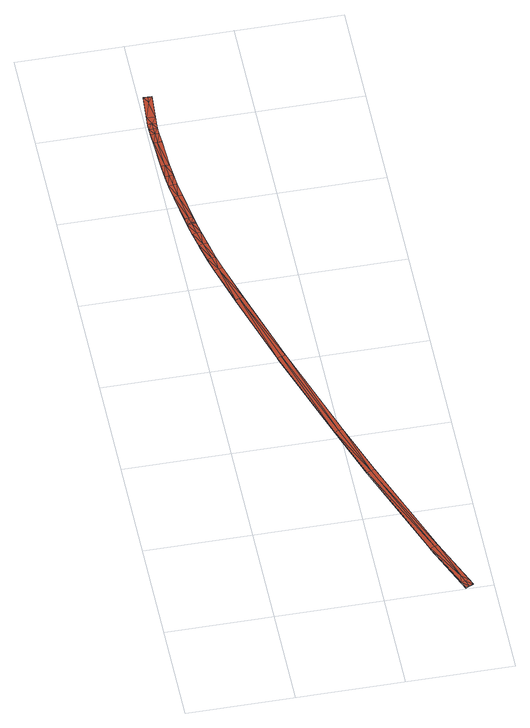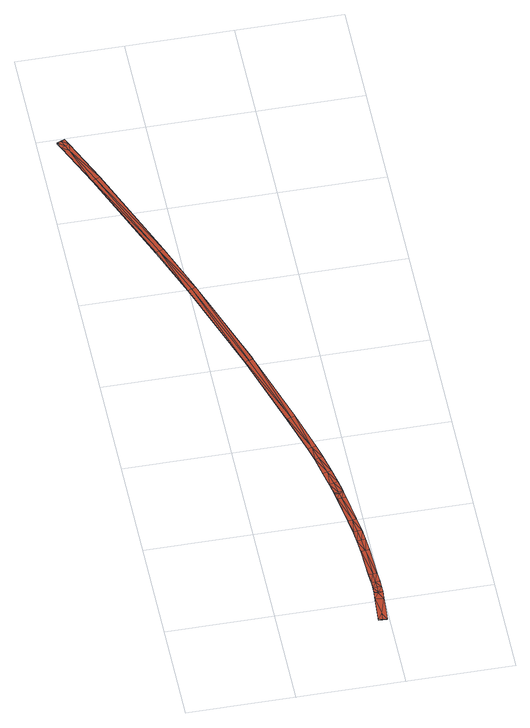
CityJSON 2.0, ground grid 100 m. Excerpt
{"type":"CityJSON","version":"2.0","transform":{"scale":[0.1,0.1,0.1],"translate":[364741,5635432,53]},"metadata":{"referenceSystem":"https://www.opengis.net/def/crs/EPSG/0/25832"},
"CityObjects":{
"building1":{"type":"Building","attributes":{"Geometrietyp2DReferenz":"2000","Gemeindeschluessel":"05315000","function":"53001_1800","roofType":"9999","measuredHeight":1},"geometry":[{"type":"MultiSurface","lod":"2","boundaries":[[[0,1,2]],[[1,3,2]],[[4,5,0]],[[5,1,0]],[[6,7,4]],[[7,5,4]],[[8,9,6]],[[9,7,6]],[[10,11,8]],[[11,9,8]],[[12,13,10]],[[13,11,10]],[[14,15,12]],[[15,13,12]],[[16,17,14]],[[17,15,14]],[[18,19,16]],[[19,17,16]],[[20,21,18]],[[21,19,18]],[[22,23,20]],[[23,21,20]],[[24,25,22]],[[25,23,22]],[[26,27,24]],[[27,25,24]],[[28,29,26]],[[29,27,26]],[[30,31,32]],[[32,31,28]],[[31,29,28]],[[33,30,32]],[[34,35,33]],[[35,30,33]],[[36,37,34]],[[37,35,34]],[[38,39,36]],[[39,37,36]],[[40,41,38]],[[41,39,38]],[[42,43,40]],[[43,41,40]],[[44,45,42]],[[45,43,42]],[[46,47,48]],[[48,49,44]],[[49,45,44]],[[47,49,48]],[[50,51,46]],[[51,47,46]],[[52,53,50]],[[53,51,50]],[[54,55,56]],[[56,55,52]],[[55,53,52]],[[57,54,56]],[[58,59,57]],[[59,54,57]],[[60,61,58]],[[61,59,58]],[[62,63,60]],[[63,61,60]],[[64,65,62]],[[65,63,62]],[[66,67,64]],[[67,65,64]],[[68,69,66]],[[69,67,66]],[[70,71,68]],[[71,69,68]],[[72,73,70]],[[73,71,70]],[[74,75,76]],[[76,75,72]],[[75,73,72]],[[77,74,76]],[[78,79,77]],[[79,74,77]],[[80,81,78]],[[81,79,78]],[[82,83,80]],[[83,81,80]],[[84,85,82]],[[85,83,82]],[[86,87,84]],[[87,85,84]],[[88,89,86]],[[89,87,86]],[[90,91,88]],[[91,89,88]],[[92,93,90]],[[93,91,90]],[[94,95,92]],[[95,93,92]],[[96,97,98]],[[98,97,94]],[[97,95,94]],[[99,96,98]],[[100,101,99]],[[101,96,99]],[[102,103,100]],[[103,101,100]],[[104,105,102]],[[105,103,102]],[[106,107,104]],[[107,105,104]],[[108,109,106]],[[109,107,106]],[[110,111,108]],[[111,109,108]],[[112,113,114]],[[114,115,110]],[[115,111,110]],[[113,115,114]],[[116,117,112]],[[117,113,112]],[[118,119,116]],[[119,117,116]],[[120,121,118]],[[121,119,118]],[[122,123,120]],[[123,121,120]],[[124,125,122]],[[125,123,122]],[[126,127,124]],[[127,125,124]],[[128,129,126]],[[129,127,126]],[[130,131,128]],[[131,129,128]],[[132,133,130]],[[133,131,130]],[[134,135,132]],[[135,133,132]],[[136,137,134]],[[137,135,134]],[[2,3,136]],[[3,137,136]],[[41,43,138]],[[138,43,45]],[[138,45,49]],[[138,49,47]],[[97,96,101]],[[97,101,139]],[[139,101,140]],[[140,101,103]],[[140,103,141]],[[141,103,105]],[[141,105,107]],[[141,107,142]],[[142,107,109]],[[142,109,111]],[[142,111,143]],[[143,111,115]],[[143,115,144]],[[144,115,113]],[[144,113,117]],[[144,117,145]],[[145,117,119]],[[145,119,121]],[[146,121,123]],[[145,121,146]],[[146,123,125]],[[146,125,127]],[[146,127,147]],[[147,127,129]],[[147,129,131]],[[147,131,148]],[[148,131,133]],[[148,133,135]],[[148,135,149]],[[149,135,137]],[[149,137,3]],[[149,3,150]],[[150,3,151]],[[151,3,1]],[[151,1,5]],[[152,7,9]],[[151,5,152]],[[152,5,7]],[[152,9,11]],[[152,11,153]],[[153,11,13]],[[153,13,154]],[[154,13,155]],[[155,13,15]],[[155,15,17]],[[155,17,19]],[[155,19,156]],[[156,19,21]],[[156,21,23]],[[156,23,25]],[[25,27,157]],[[157,31,158]],[[157,27,29]],[[157,29,31]],[[158,31,30]],[[158,30,35]],[[158,35,159]],[[159,35,37]],[[159,37,39]],[[159,39,160]],[[160,39,41]],[[160,41,47]],[[47,41,138]],[[160,47,51]],[[54,59,161]],[[161,59,61]],[[65,67,153]],[[153,67,69]],[[75,74,148]],[[148,74,79]],[[79,81,146]],[[146,81,83]],[[145,85,144]],[[146,83,145]],[[145,83,85]],[[144,85,143]],[[143,85,87]],[[143,87,142]],[[142,87,89]],[[142,89,91]],[[142,91,141]],[[141,91,140]],[[140,91,93]],[[140,93,139]],[[139,93,95]],[[139,95,97]],[[79,146,147]],[[79,147,148]],[[75,148,149]],[[75,149,150]],[[75,150,73]],[[73,150,151]],[[73,151,71]],[[71,151,69]],[[69,151,152]],[[65,154,63]],[[69,152,153]],[[71,69,73]],[[65,153,154]],[[63,154,155]],[[63,155,156]],[[63,156,61]],[[61,156,161]],[[161,156,25]],[[161,25,157]],[[161,157,55]],[[55,157,53]],[[53,157,158]],[[53,158,159]],[[53,159,51]],[[51,159,160]],[[161,55,54]],[[40,162,42]],[[162,44,42]],[[162,48,44]],[[162,46,48]],[[98,100,99]],[[98,163,100]],[[163,164,100]],[[164,102,100]],[[164,165,102]],[[165,104,102]],[[165,106,104]],[[165,166,106]],[[166,108,106]],[[166,110,108]],[[166,167,110]],[[167,114,110]],[[167,168,114]],[[168,112,114]],[[168,116,112]],[[168,169,116]],[[169,118,116]],[[169,120,118]],[[170,122,120]],[[169,170,120]],[[170,124,122]],[[170,126,124]],[[170,171,126]],[[171,128,126]],[[171,130,128]],[[171,172,130]],[[172,132,130]],[[172,134,132]],[[172,173,134]],[[173,136,134]],[[173,2,136]],[[173,174,2]],[[174,175,2]],[[175,0,2]],[[176,6,4]],[[175,4,0]],[[175,176,4]],[[176,8,6]],[[176,10,8]],[[176,177,10]],[[177,12,10]],[[177,178,12]],[[178,179,12]],[[179,14,12]],[[179,16,14]],[[179,18,16]],[[179,180,18]],[[180,20,18]],[[180,22,20]],[[180,24,22]],[[181,32,28]],[[24,181,26]],[[181,28,26]],[[181,182,32]],[[182,33,32]],[[182,34,33]],[[182,183,34]],[[183,36,34]],[[183,38,36]],[[183,184,38]],[[184,40,38]],[[184,46,40]],[[46,162,40]],[[184,50,46]],[[57,185,58]],[[185,60,58]],[[64,177,66]],[[177,68,66]],[[76,172,77]],[[172,78,77]],[[169,84,82]],[[78,170,80]],[[170,82,80]],[[170,169,82]],[[169,168,84]],[[168,167,84]],[[167,86,84]],[[167,166,86]],[[166,88,86]],[[166,90,88]],[[166,165,90]],[[165,164,90]],[[164,92,90]],[[164,163,92]],[[163,94,92]],[[163,98,94]],[[78,171,170]],[[78,172,171]],[[76,173,172]],[[76,174,173]],[[76,72,174]],[[72,175,174]],[[72,70,175]],[[68,176,175]],[[70,68,175]],[[68,177,176]],[[70,72,68]],[[64,178,177]],[[64,62,178]],[[62,179,178]],[[62,180,179]],[[62,60,180]],[[60,185,180]],[[185,24,180]],[[185,181,24]],[[185,56,181]],[[56,52,181]],[[52,182,181]],[[52,183,182]],[[52,50,183]],[[50,184,183]],[[185,57,56]]],"semantics":{"surfaces":[{"type":"WallSurface"},{"type":"GroundSurface"},{"type":"RoofSurface"}],"values":[0,0,0,0,0,0,0,0,0,0,0,0,0,0,0,0,0,0,0,0,0,0,0,0,0,0,0,0,0,0,0,0,0,0,0,0,0,0,0,0,0,0,0,0,0,0,0,0,0,0,0,0,0,0,0,0,0,0,0,0,0,0,0,0,0,0,0,0,0,0,0,0,0,0,0,0,0,0,0,0,0,0,0,0,0,0,0,0,0,0,0,0,0,0,0,0,0,0,0,0,0,0,0,0,0,0,0,0,0,0,0,0,0,0,0,0,0,0,0,0,0,0,0,0,0,0,0,0,0,0,0,0,0,0,0,0,0,0,1,1,1,1,1,1,1,1,1,1,1,1,1,1,1,1,1,1,1,1,1,1,1,1,1,1,1,1,1,1,1,1,1,1,1,1,1,1,1,1,1,1,1,1,1,1,1,1,1,1,1,1,1,1,1,1,1,1,1,1,1,1,1,1,1,1,1,1,1,1,1,1,1,1,1,1,1,1,1,1,1,1,1,1,1,1,1,1,1,1,1,1,1,1,1,1,1,1,1,1,1,1,1,1,1,1,1,1,1,1,1,1,1,1,1,1,2,2,2,2,2,2,2,2,2,2,2,2,2,2,2,2,2,2,2,2,2,2,2,2,2,2,2,2,2,2,2,2,2,2,2,2,2,2,2,2,2,2,2,2,2,2,2,2,2,2,2,2,2,2,2,2,2,2,2,2,2,2,2,2,2,2,2,2,2,2,2,2,2,2,2,2,2,2,2,2,2,2,2,2,2,2,2,2,2,2,2,2,2,2,2,2,2,2,2,2,2,2,2,2,2,2,2,2,2,2,2,2,2,2,2,2]}}]}
},
"vertices":[
[123,4719,86],[123,4719,76],[126,4701,86],[126,4701,76],[123,4720,86],[123,4720,76],[112,4780,86],[112,4780,76],[112,4781,86],[112,4781,76],[71,5058,86],[71,5058,76],[51,5201,86],[51,5201,76],[38,5311,86],[38,5311,76],[38,5312,86],[38,5312,76],[38,5313,86],[38,5313,76],[28,5445,86],[28,5445,76],[28,5446,86],[28,5446,76],[15,5734,86],[15,5734,76],[9,5835,86],[9,5835,76],[9,5836,86],[9,5836,76],[7,5900,76],[7,5899,76],[7,5899,86],[7,5900,86],[7,5901,86],[7,5901,76],[9,5962,86],[9,5962,76],[9,5963,86],[9,5963,76],[14,6044,85],[14,6044,75],[30,6293,85],[30,6293,75],[70,6291,85],[70,6291,75],[94,6039,85],[94,6039,75],[110,6288,85],[110,6288,75],[89,5959,86],[89,5959,76],[87,5900,86],[87,5900,76],[95,5738,76],[89,5839,76],[89,5839,86],[95,5738,86],[95,5737,86],[95,5737,76],[108,5450,86],[108,5450,76],[117,5320,86],[117,5320,76],[130,5211,86],[130,5211,76],[151,5069,86],[151,5069,76],[191,4793,86],[191,4793,76],[202,4734,86],[202,4734,76],[205,4716,86],[205,4716,76],[258,4462,76],[228,4603,76],[228,4603,86],[258,4462,86],[300,4283,86],[300,4283,76],[336,4146,86],[336,4146,76],[448,3759,85],[448,3759,75],[686,3008,82],[686,3008,72],[1017,2049,64],[1017,2049,54],[1208,1533,49],[1208,1533,39],[1594,552,23],[1594,552,13],[1786,102,15],[1786,102,5],[1813,38,14],[1813,38,4],[1740,7,4],[1777,22,4],[1777,22,14],[1740,7,14],[1712,71,15],[1712,71,5],[1520,521,23],[1520,521,13],[1520,522,23],[1520,522,13],[1133,1504,49],[1133,1504,39],[1133,1505,49],[1133,1505,39],[941,2022,64],[941,2022,54],[610,2983,82],[610,2983,72],[941,2023,64],[941,2023,54],[610,2984,82],[610,2984,72],[372,3735,85],[372,3735,75],[372,3736,85],[372,3736,75],[259,4124,86],[259,4124,76],[259,4125,86],[259,4125,76],[222,4263,86],[222,4263,76],[222,4264,86],[222,4264,76],[180,4444,86],[180,4444,76],[180,4445,86],[180,4445,76],[149,4586,86],[149,4586,76],[149,4587,86],[149,4587,76],[65,6221,75],[1749,87,5],[1722,151,6],[1557,537,13],[1171,1519,39],[979,2036,54],[648,2996,72],[410,3747,75],[298,4135,76],[261,4273,76],[219,4453,76],[188,4595,76],[166,4709,76],[162,4727,76],[152,4787,76],[111,5064,76],[90,5206,76],[77,5316,76],[68,5448,76],[49,5837,76],[47,5900,76],[49,5961,76],[49,5971,76],[55,5736,76],[65,6221,85],[1749,87,15],[1722,151,16],[1557,537,23],[1171,1519,49],[979,2036,64],[648,2996,82],[410,3747,85],[298,4135,86],[261,4273,86],[219,4453,86],[188,4595,86],[166,4709,86],[162,4727,86],[152,4787,86],[111,5064,86],[90,5206,86],[77,5316,86],[68,5448,86],[49,5837,86],[47,5900,86],[49,5961,86],[49,5971,86],[55,5736,86]
]}
